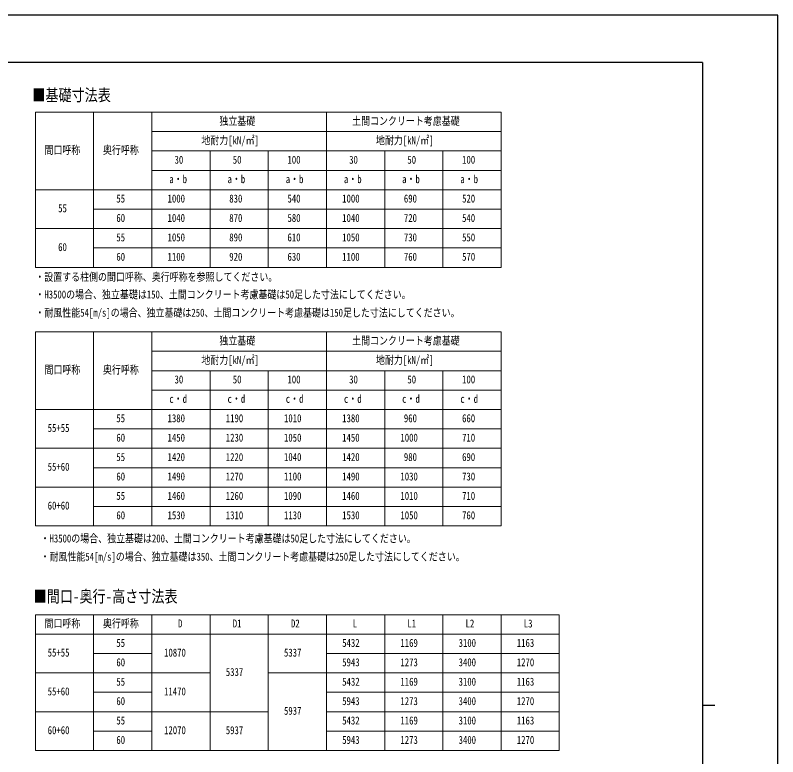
# Model space of a CAD drawing. Units: millimetres, scale not verified. Extents: x -21025 to 21025, y -14850 to 14850.
# Drawn here: x 5304 to 21025, y -436 to 14850 of the extents above; entities that cross this region are included whole.
import ezdxf
from ezdxf.enums import TextEntityAlignment as Align

# ---------------------------------------------------------------- set-up
doc = ezdxf.new("R2010")
doc.units = ezdxf.units.MM
doc.header["$LTSCALE"] = 60
doc.layers.add('0-1_TABLE1', color=7, linetype='Continuous', lineweight=18)
doc.layers.add('0-2_USER1', color=3, linetype='Continuous')
doc.layers.add('0-8_YKK_ZWAK', color=7, linetype='Continuous')
doc.styles.add('ＭＳ ゴシック', font='')
doc.styles.get('ＭＳ ゴシック').set_extended_font_data('MS Gothic')

msp = doc.modelspace()

# ---------------------------------------------------------------- linework, layer by layer
at = {"layer": '0-1_TABLE1'}
for p, q in [((5721.1, 12852), (15321.1, 12852)), ((5721.1, 12852), (5721.1, 9652)), ((6921.1, 12852), (6921.1, 9652)), ((8121.1, 12852), (8121.1, 9652)), ((11721.1, 12852), (11721.1, 9652)), ((8121.1, 12452), (15321.1, 12452)), ((8121.1, 12052), (15321.1, 12052)), ((9321.1, 12052), (9321.1, 9652)), ((10521.1, 12052), (10521.1, 9652)), ((12921.1, 12052), (12921.1, 9652)), ((14121.1, 12052), (14121.1, 9652)), ((8121.1, 11652), (15321.1, 11652)), ((5721.1, 11252), (15321.1, 11252)), ((6921.1, 10852), (15321.1, 10852)), ((5721.1, 10452), (15321.1, 10452)), ((6921.1, 10052), (15321.1, 10052)), ((5721.1, 8323), (15321.1, 8323)), ((5721.1, 8323), (5721.1, 4323)), ((6921.1, 8323), (6921.1, 4323)), ((8121.1, 8323), (8121.1, 4323)), ((11721.1, 8323), (11721.1, 4323)), ((8121.1, 7923), (15321.1, 7923)), ((8121.1, 7523), (15321.1, 7523)), ((9321.1, 7523), (9321.1, 4323)), ((10521.1, 7523), (10521.1, 4323)), ((12921.1, 7523), (12921.1, 4323)), ((14121.1, 7523), (14121.1, 4323)), ((8121.1, 7123), (15321.1, 7123)), ((5721.1, 6723), (15321.1, 6723)), ((6921.1, 6323), (15321.1, 6323)), ((5721.1, 5923), (15321.1, 5923)), ((6921.1, 5523), (15321.1, 5523)), ((5721.1, 5123), (15321.1, 5123)), ((6921.1, 4723), (15321.1, 4723)), ((5721.1, 2492), (16521.1, 2492)), ((5721.1, 2492), (5721.1, -308)), ((6921.1, 2492), (6921.1, -308)), ((8121.1, 2492), (8121.1, -308)), ((9321.1, 2492), (9321.1, -308)), ((10521.1, 2492), (10521.1, -308)), ((11721.1, 2492), (11721.1, -308)), ((12921.1, 2492), (12921.1, -308)), ((14121.1, 2492), (14121.1, -308)), ((15321.1, 2492), (15321.1, -308)), ((16521.1, 2492), (16521.1, -308)), ((5721.1, 2092), (16521.1, 2092)), ((6921.1, 1692), (8121.1, 1692)), ((11721.1, 1692), (16521.1, 1692)), ((5721.1, 1292), (9321.1, 1292)), ((10521.1, 1292), (16521.1, 1292)), ((6921.1, 892), (8121.1, 892)), ((11721.1, 892), (16521.1, 892)), ((5721.1, 492), (10521.1, 492)), ((11721.1, 492), (16521.1, 492)), ((6921.1, 92), (8121.1, 92)), ((11721.1, 92), (16521.1, 92)), ((5721.1, -308), (16521.1, -308))]:
    msp.add_line(p, q, dxfattribs=at)
for points in [[(15321.1, 12852), (15321.1, 12052), (15321.1, 9652)], [(5721.1, 9652), (6921.1, 9652), (15321.1, 9652)], [(15321.1, 8323), (15321.1, 7523), (15321.1, 4323)], [(5721.1, 4323), (6921.1, 4323), (15321.1, 4323)]]:
    msp.add_lwpolyline(points, dxfattribs=at)
at = {"layer": '0-8_YKK_ZWAK'}
for p, q in [((19475.1, 13875), (-19524.9, 13875)), ((19475.1, 13875), (19475.1, -12625)), ((19475.1, 625), (19725.1, 625))]:
    msp.add_line(p, q, dxfattribs=at)
msp.add_lwpolyline([(-21025, -14850), (21025, -14850), (21025, 14850), (-21025, 14850)], close=True, dxfattribs=at)

# ---------------------------------------------------------------- texts
at = {"layer": '0-1_TABLE1', "style": 'ＭＳ ゴシック', "width": 0.8}
for s, p in [('独立基礎', (9513.1, 12539.5)), ('土間コンクリート考慮基礎', (12249.1, 12539.5)), ('地耐力[kN/㎡]', (9141.1, 12139.5)), ('地耐力[kN/㎡]', (12741.1, 12139.5)), ('間口呼称', (5907.1, 11939.5)), ('奥行呼称', (7113.1, 11939.5)), ('30', (8589.1, 11739.5)), ('50', (9789.1, 11739.5)), ('100', (10917.1, 11739.5)), ('30', (12189.1, 11739.5)), ('50', (13389.1, 11739.5)), ('100', (14517.1, 11739.5)), ('a・b', (8481.1, 11339.5)), ('a・b', (9681.1, 11339.5)), ('a・b', (10881.1, 11339.5)), ('a・b', (12081.1, 11339.5)), ('a・b', (13281.1, 11339.5)), ('a・b', (14481.1, 11339.5)), ('55', (7389.1, 10939.5)), ('1000', (8445.1, 10939.5)), ('830', (9717.1, 10939.5)), ('540', (10917.1, 10939.5)), ('1000', (12045.1, 10939.5)), ('690', (13317.1, 10939.5)), ('520', (14517.1, 10939.5)), ('55', (6189.1, 10739.5)), ('60', (7389.1, 10539.5)), ('1040', (8445.1, 10539.5)), ('870', (9717.1, 10539.5)), ('580', (10917.1, 10539.5)), ('1040', (12045.1, 10539.5)), ('720', (13317.1, 10539.5)), ('540', (14517.1, 10539.5)), ('55', (7389.1, 10139.5)), ('1050', (8445.1, 10139.5)), ('890', (9717.1, 10139.5)), ('610', (10917.1, 10139.5)), ('1050', (12045.1, 10139.5)), ('730', (13317.1, 10139.5)), ('550', (14517.1, 10139.5)), ('60', (6189.1, 9939.5)), ('60', (7389.1, 9739.5)), ('1100', (8445.1, 9739.5)), ('920', (9717.1, 9739.5)), ('630', (10917.1, 9739.5)), ('1100', (12045.1, 9739.5)), ('760', (13317.1, 9739.5)), ('570', (14517.1, 9739.5)), ('独立基礎', (9513.1, 8010.5)), ('土間コンクリート考慮基礎', (12249.1, 8010.5)), ('地耐力[kN/㎡]', (9141.1, 7610.5)), ('地耐力[kN/㎡]', (12741.1, 7610.5)), ('間口呼称', (5907.1, 7410.5)), ('奥行呼称', (7113.1, 7410.5)), ('30', (8589.1, 7210.5)), ('50', (9789.1, 7210.5)), ('100', (10917.1, 7210.5)), ('30', (12189.1, 7210.5)), ('50', (13389.1, 7210.5)), ('100', (14517.1, 7210.5)), ('c・d', (8481.1, 6810.5)), ('c・d', (9681.1, 6810.5)), ('c・d', (10881.1, 6810.5)), ('c・d', (12081.1, 6810.5)), ('c・d', (13281.1, 6810.5)), ('c・d', (14481.1, 6810.5)), ('55', (7389.1, 6410.5)), ('1380', (8445.1, 6410.5)), ('1190', (9645.1, 6410.5)), ('1010', (10845.1, 6410.5)), ('1380', (12045.1, 6410.5)), ('960', (13317.1, 6410.5)), ('660', (14517.1, 6410.5)), ('55+55', (5973.1, 6210.5)), ('60', (7389.1, 6010.5)), ('1450', (8445.1, 6010.5)), ('1230', (9645.1, 6010.5)), ('1050', (10845.1, 6010.5)), ('1450', (12045.1, 6010.5)), ('1000', (13245.1, 6010.5)), ('710', (14517.1, 6010.5)), ('55', (7389.1, 5610.5)), ('1420', (8445.1, 5610.5)), ('1220', (9645.1, 5610.5)), ('1040', (10845.1, 5610.5)), ('1420', (12045.1, 5610.5)), ('980', (13317.1, 5610.5)), ('690', (14517.1, 5610.5)), ('55+60', (5973.1, 5410.5)), ('60', (7389.1, 5210.5)), ('1490', (8445.1, 5210.5)), ('1270', (9645.1, 5210.5)), ('1100', (10845.1, 5210.5)), ('1490', (12045.1, 5210.5)), ('1030', (13245.1, 5210.5)), ('730', (14517.1, 5210.5)), ('55', (7389.1, 4810.5)), ('1460', (8445.1, 4810.5)), ('1260', (9645.1, 4810.5)), ('1090', (10845.1, 4810.5)), ('1460', (12045.1, 4810.5)), ('1010', (13245.1, 4810.5)), ('710', (14517.1, 4810.5)), ('60+60', (5973.1, 4610.5)), ('60', (7389.1, 4410.5)), ('1530', (8445.1, 4410.5)), ('1310', (9645.1, 4410.5)), ('1130', (10845.1, 4410.5)), ('1530', (12045.1, 4410.5)), ('1050', (13245.1, 4410.5)), ('760', (14517.1, 4410.5)), ('間口呼称', (5907.1, 2179.5)), ('奥行呼称', (7113.1, 2179.5)), ('D', (8661.1, 2179.5)), ('D1', (9789.1, 2179.5)), ('D2', (10989.1, 2179.5)), ('L', (12261.1, 2179.5)), ('L1', (13389.1, 2179.5)), ('L2', (14589.1, 2179.5)), ('L3', (15789.1, 2179.5)), ('55', (7389.1, 1779.5)), ('5432', (12045.1, 1779.5)), ('1169', (13245.1, 1779.5)), ('3100', (14445.1, 1779.5)), ('1163', (15645.1, 1779.5)), ('55+55', (5973.1, 1579.5)), ('10870', (8373.1, 1579.5)), ('5337', (10845.1, 1579.5)), ('60', (7389.1, 1379.5)), ('5943', (12045.1, 1379.5)), ('1273', (13245.1, 1379.5)), ('3400', (14445.1, 1379.5)), ('1270', (15645.1, 1379.5)), ('5337', (9645.1, 1179.5)), ('55', (7389.1, 979.5)), ('5432', (12045.1, 979.5)), ('1169', (13245.1, 979.5)), ('3100', (14445.1, 979.5)), ('1163', (15645.1, 979.5)), ('55+60', (5973.1, 779.5)), ('11470', (8373.1, 779.5)), ('60', (7389.1, 579.5)), ('5943', (12045.1, 579.5)), ('1273', (13245.1, 579.5)), ('3400', (14445.1, 579.5)), ('1270', (15645.1, 579.5)), ('5937', (10845.1, 379.5)), ('55', (7389.1, 179.5)), ('5432', (12045.1, 179.5)), ('1169', (13245.1, 179.5)), ('3100', (14445.1, 179.5)), ('1163', (15645.1, 179.5)), ('60+60', (5973.1, -20.5)), ('12070', (8373.1, -20.5)), ('5937', (9645.1, -20.5)), ('60', (7389.1, -220.5)), ('5943', (12045.1, -220.5)), ('1273', (13245.1, -220.5)), ('3400', (14445.1, -220.5)), ('1270', (15645.1, -220.5))]:
    msp.add_text(s, height=165, dxfattribs=at).set_placement(p, align=Align.BOTTOM_LEFT)
at = {"layer": '0-2_USER1', "style": 'ＭＳ ゴシック', "width": 0.8}
for s, height, p in [('■基礎寸法表', 247.1, (5656.68, 13007.17)), ('・設置する柱側の間口呼称、奥行呼称を参照してください。', 165, (5716.83, 9323.51)), ('・H3500の場合、独立基礎は150、土間コンクリート考慮基礎は50足した寸法にしてください。', 165, (5719.92, 8961.61)), ('・耐風性能54[m/s]の場合、独立基礎は250、土間コンクリート考慮基礎は150足した寸法にしてください。', 165, (5719.92, 8586.61)), ('・H3500の場合、独立基礎は200、土間コンクリート考慮基礎は50足した寸法にしてください。', 165, (5825.58, 3932.09)), ('・耐風性能54[m/s]の場合、独立基礎は350、土間コンクリート考慮基礎は250足した寸法にしてください。', 165, (5825.58, 3557.09)), ('■間口-奥行-高さ寸法表', 247.1, (5685.15, 2671.84))]:
    msp.add_text(s, height=height, dxfattribs=at).set_placement(p, align=Align.BOTTOM_LEFT)

doc.saveas('drawing.dxf')
